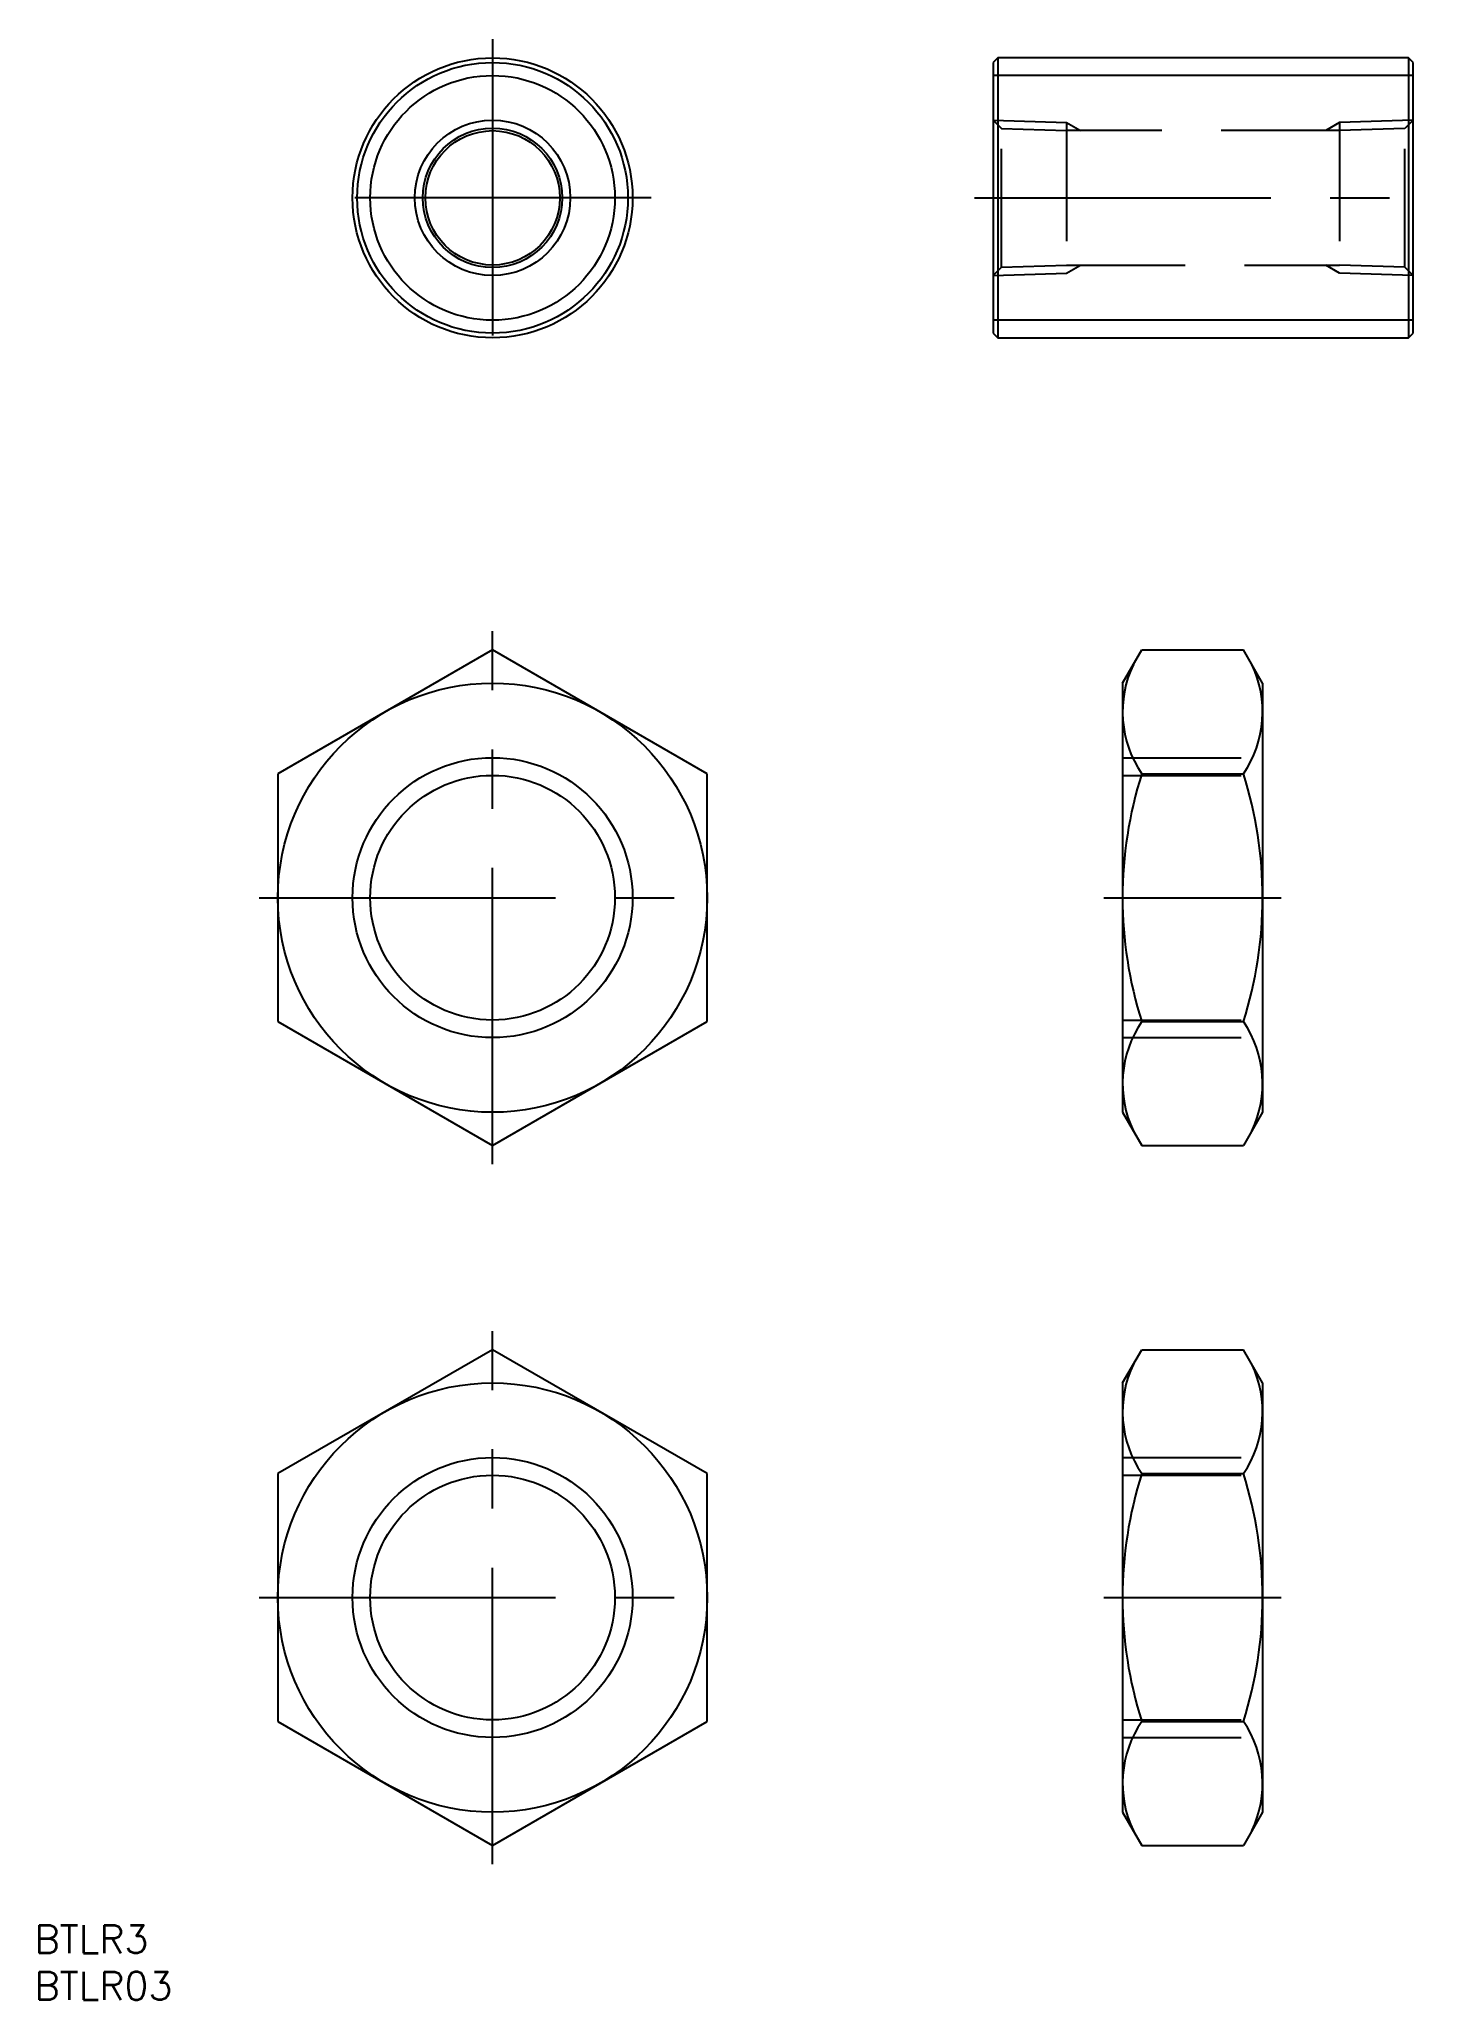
# Model space of a CAD drawing. Extents: x -49 to 101, y -193 to 17.
import ezdxf

# ---------------------------------------------------------------- set-up
doc = ezdxf.new("R2010")
doc.units = 0
doc.linetypes.add('CENTER', pattern=[50.8, 31.75, -6.35, 6.35, -6.35])
doc.linetypes.add('DASHED', pattern=[19.05, 12.7, -6.35])
doc.layers.get('0').update_dxf_attribs({"linetype": 'CONTINUOUS'})
doc.layers.add('CENTER', color=1, linetype='CENTER')
doc.styles.get("Standard").update_dxf_attribs({"font": 'txt.shx', "height": 3, "bigfont": 'bigfont.shx'})

msp = doc.modelspace()

# ---------------------------------------------------------------- linework, layer by layer
at = {"color": 7, "linetype": 'CONTINUOUS'}
for p, q in [((54.13, 15), (53.63, 14.5)), ((98.13, 15), (54.13, 15)), ((54.13, 15), (54.13, -15)), ((98.13, 15), (98.13, -15)), ((98.63, 14.5), (98.13, 15)), ((53.63, 14.5), (53.63, -14.5)), ((98.63, -14.5), (98.63, 14.5)), ((53.63, -14.5), (54.13, -15)), ((98.13, -15), (98.63, -14.5)), ((54.13, -15), (98.13, -15)), ((0, -48.44), (-23, -61.72)), ((23, -61.72), (0, -48.44)), ((67.5, -52), (69.55, -48.44)), ((69.55, -48.44), (80.45, -48.44)), ((82.5, -52), (80.45, -48.44)), ((67.5, -52), (67.5, -98)), ((82.5, -52), (82.5, -98)), ((82.5, -52), (82.5, -98)), ((-23, -61.72), (-23, -88.28)), ((23, -88.28), (23, -61.72)), ((69.55, -61.72), (80.45, -61.72)), ((-23, -88.28), (0, -101.56)), ((0, -101.56), (23, -88.28)), ((69.55, -88.28), (80.45, -88.28)), ((67.5, -98), (69.55, -101.56)), ((82.5, -98), (80.45, -101.56)), ((69.55, -101.56), (80.45, -101.56)), ((0, -123.44), (-23, -136.72)), ((23, -136.72), (0, -123.44)), ((67.5, -127), (69.55, -123.44)), ((69.55, -123.44), (80.45, -123.44)), ((82.5, -127), (80.45, -123.44)), ((67.5, -127), (67.5, -173)), ((82.5, -127), (82.5, -173)), ((82.5, -127), (82.5, -173)), ((-23, -136.72), (-23, -163.28)), ((23, -163.28), (23, -136.72)), ((69.55, -136.72), (80.45, -136.72)), ((-23, -163.28), (0, -176.56)), ((0, -176.56), (23, -163.28)), ((69.55, -163.28), (80.45, -163.28)), ((67.5, -173), (69.55, -176.56)), ((82.5, -173), (80.45, -176.56)), ((69.55, -176.56), (80.45, -176.56))]:
    msp.add_line(p, q, dxfattribs=at)
at = {"color": 3, "linetype": 'CONTINUOUS'}
for p, q in [((98.63, 13.11), (53.63, 13.11)), ((98.63, -13.11), (53.63, -13.11))]:
    msp.add_line(p, q, dxfattribs=at)
at = {"color": 3, "linetype": 'DASHED'}
for p, q in [((53.63, 8.33), (61.5, 8.06)), ((53.63, 8.33), (54.51, 7.44)), ((54.51, 7.44), (61.5, 7.2)), ((54.51, -7.44), (54.51, 7.44)), ((61.5, 8.06), (61.5, -8.06)), ((61.5, 8.06), (62.98, 7.2)), ((90.75, 7.2), (61.5, 7.2)), ((90.75, 8.06), (89.27, 7.2)), ((98.63, 8.33), (90.75, 8.06)), ((90.75, 8.06), (90.75, -8.06)), ((97.74, 7.44), (90.75, 7.2)), ((98.63, 8.33), (97.74, 7.44)), ((97.74, -7.44), (97.74, 7.44)), ((53.63, -8.33), (54.51, -7.44)), ((53.63, -8.33), (61.5, -8.06)), ((54.51, -7.44), (61.5, -7.2)), ((61.5, -8.06), (62.98, -7.2)), ((61.5, -7.2), (90.75, -7.2)), ((90.75, -8.06), (89.27, -7.2)), ((97.74, -7.44), (90.75, -7.2)), ((98.63, -8.33), (90.75, -8.06)), ((98.63, -8.33), (97.74, -7.44)), ((67.5, -60), (82.5, -60)), ((67.5, -61.89), (82.5, -61.89)), ((67.5, -88.11), (82.5, -88.11)), ((67.5, -90), (82.5, -90)), ((67.5, -135), (82.5, -135)), ((67.5, -136.89), (82.5, -136.89)), ((67.5, -163.11), (82.5, -163.11)), ((67.5, -165), (82.5, -165))]:
    msp.add_line(p, q, dxfattribs=at)
at = {"color": 7, "linetype": 'CONTINUOUS'}
for centre, radius in [((0, 0), 15), ((0, 0), 14.5), ((0, 0), 7.47), ((0, 0), 7.2), ((0, -75), 23), ((0, -75), 13.11), ((0, -150), 23), ((0, -150), 13.11)]:
    msp.add_circle(centre, radius, dxfattribs=at)
at = {"color": 3, "linetype": 'CONTINUOUS'}
for centre, radius in [((0, 0), 13.11), ((0, 0), 8.33), ((0, -75), 15), ((0, -150), 15)]:
    msp.add_circle(centre, radius, dxfattribs=at)
at = {"color": 7, "linetype": 'CONTINUOUS'}
for centre, radius, start, end in [((79.26, -55.08), 11.76, 154.3842, 214.3842), ((70.74, -55.08), 11.76, 325.6158, 25.6158), ((111.45, -75), 43.95, 162.412, 197.588), ((38.55, -75), 43.95, 342.412, 17.588), ((79.26, -94.92), 11.76, 145.6158, 205.6158), ((70.74, -94.92), 11.76, 334.3842, 34.3842), ((79.26, -130.08), 11.76, 154.3842, 214.3842), ((70.74, -130.08), 11.76, 325.6158, 25.6158), ((111.45, -150), 43.95, 162.412, 197.588), ((38.55, -150), 43.95, 342.412, 17.588), ((79.26, -169.92), 11.76, 145.6158, 205.6158), ((70.74, -169.92), 11.76, 334.3842, 34.3842)]:
    msp.add_arc(centre, radius, start, end, dxfattribs=at)
at = {"layer": 'CENTER', "color": 1, "linetype": 'CENTER'}
for p, q in [((0, 17), (0, -17)), ((17, 0), (-17, 0)), ((51.63, 0), (100.63, 0)), ((0, -103.56), (0, -46.44)), ((-25, -75), (25, -75)), ((65.5, -75), (84.5, -75)), ((0, -178.56), (0, -121.44)), ((-25, -150), (25, -150)), ((65.5, -150), (84.5, -150))]:
    msp.add_line(p, q, dxfattribs=at)

# ---------------------------------------------------------------- texts
at = {"color": 7, "linetype": 'CONTINUOUS'}
for s, p in [('BTLR3', (-49.08, -188.11)), ('BTLR03', (-49.08, -193.11))]:
    msp.add_text(s, height=3, dxfattribs=at).set_placement(p)

doc.saveas('drawing.dxf')
